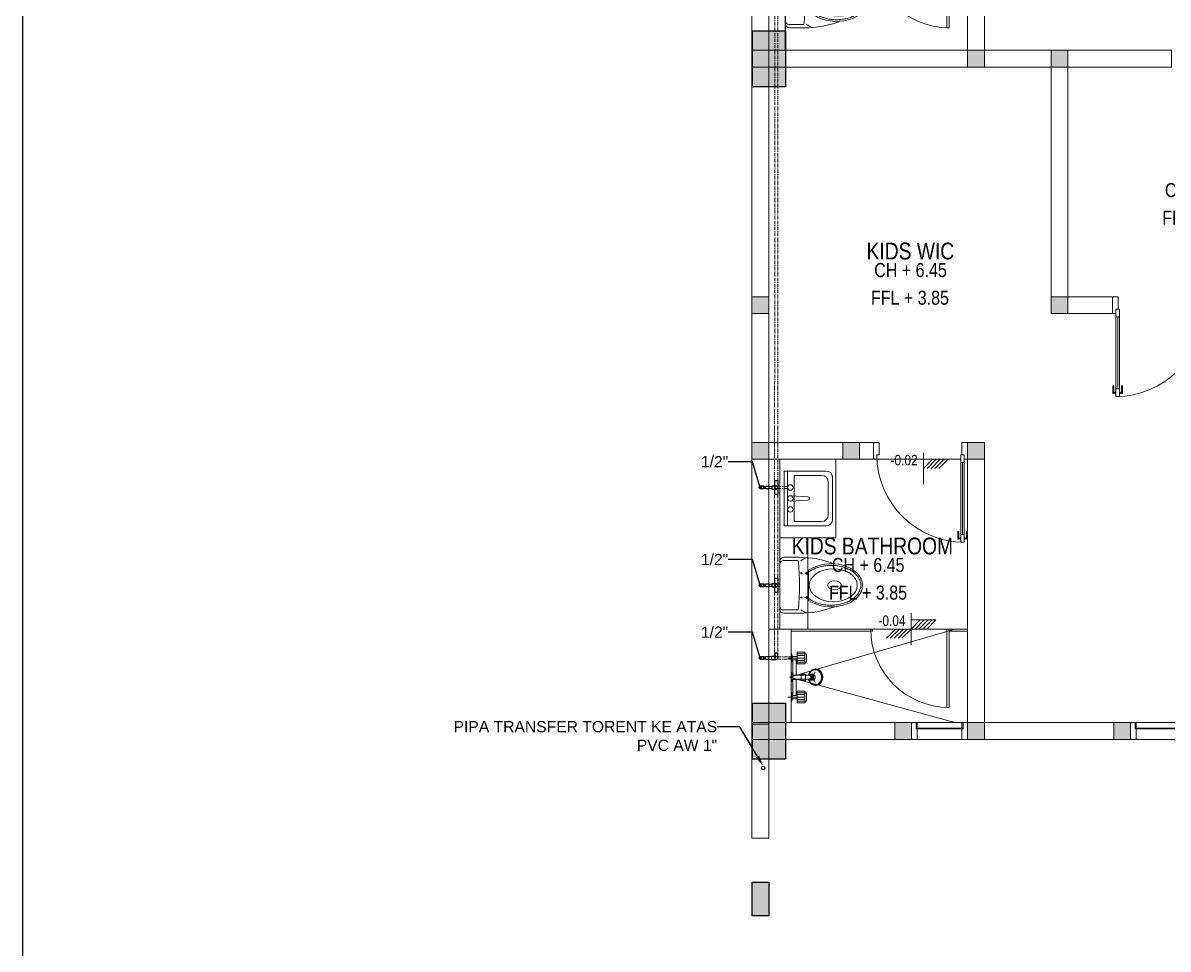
# Model space of a CAD drawing. Header units: millimetres. Extents: x 7371 to 278338, y -43753 to 35464.
# Drawn here: x 49335 to 59552, y 16117 to 24376 of the extents above; entities that cross this region are included whole.
import ezdxf
from ezdxf import colors
from ezdxf.entities.mleader import LeaderData, LeaderLine
from ezdxf.math import Vec2, Vec3

# ---------------------------------------------------------------- set-up
doc = ezdxf.new("R2010")
doc.units = ezdxf.units.MM
doc.header["$MEASUREMENT"] = 0
doc.linetypes.add('CENTER', pattern=[50.8, 31.75, -6.35, 6.35, -6.35])
doc.linetypes.add('SLD-Solid', pattern=[0])
for name, color, linetype, lineweight in [('8', 8, 'Continuous', 5), ('DINDING', 1, 'Continuous', 20), ('DOOR OPENING', 4, 'SLD-Solid', 5), ('FURNITURE', 25, 'Continuous', 5), ('HATCH', 8, 'Continuous', 13), ('KOL', 5, 'Continuous', 18), ('PIPA AIR BERSIH', 5, 'CENTER', 5), ('TEXT 1', 210, 'Continuous', 5)]:
    doc.layers.add(name, color=color, linetype=linetype, lineweight=lineweight)
for name, color, linetype in [('SUB TEXT', 1, 'Continuous'), ('TEXT', 4, 'Continuous'), ('WALL', 90, 'Continuous')]:
    doc.layers.add(name, color=color, linetype=linetype)
doc.styles.add('0010-WKA13-TEXT', font='isocp.shx', dxfattribs={"height": 15})
doc.styles.add('Arial Narrow', font='ARIALN.TTF')
doc.styles.get("Standard").update_dxf_attribs({"font": 'arial.ttf'})

# ---------------------------------------------------------------- blocks, each defined once
blk = doc.blocks.new('KOLOM PRAKTIS')
at = {"layer": 'HATCH'}
h = blk.add_hatch(color=256, dxfattribs=at)
h.dxf.hatch_style = 1
h.paths.add_polyline_path([(-75, 75), (-75, -75), (75, -75), (75, 75)])
at = {"layer": 'KOL'}
blk.add_lwpolyline([(-75, -75), (75, -75), (75, 75), (-75, 75)], close=True, dxfattribs=at)
blk = doc.blocks.new('KSK 3A')
at = {"layer": 'DOOR OPENING', "linetype": 'Continuous'}
blk.add_line((0, 0), (0, 150), dxfattribs=at)
blk.add_lwpolyline([(50, 95), (40, 95), (40, 150), (5, 150), (5, 145), (0, 145), (0, 5), (5, 5), (5, 0), (50, 0)], close=True, dxfattribs=at)
blk = doc.blocks.new('KUSEN PINTU')
at = {"layer": 'DOOR OPENING', "linetype": 'Continuous', "transparency": 33554687}
for p, q in [((-50, 110), (-30, 110)), ((-50, 0), (-50, 110)), ((-30, 110), (-30, 150)), ((-30, 150), (-5, 150)), ((-5, 150), (-5, 145)), ((-5, 145), (0, 145)), ((0, 145), (0, 5)), ((-5, 0), (-50, 0)), ((0, 5), (-5, 5)), ((-5, 5), (-5, 0))]:
    blk.add_line(p, q, dxfattribs=at)
at = {"layer": 'DOOR OPENING', "linetype": 'Continuous', "ltscale": 10, "transparency": 33554687}
for p, q in [((0, 145), (0, 150)), ((0, 5), (0, 0))]:
    blk.add_line(p, q, dxfattribs=at)
blk = doc.blocks.new('TOILET')
at = {"layer": '8', "lineweight": 5}
for p, q in [((-135, 255), (135, 255)), ((-120, 237), (-97, 237)), ((-114, 255), (-114, 236)), ((-108, 245), (-108, 221)), ((-102, 236), (-102, 255)), ((120, 237), (97, 237)), ((102, 236), (102, 255)), ((108, 245), (108, 221)), ((114, 255), (114, 236)), ((-250, 37), (-250, 168)), ((-220, 30), (-220, 156)), ((220, 30), (220, 156)), ((250, 37), (250, 168)), ((-190, 0), (190, 0))]:
    blk.add_line(p, q, dxfattribs=at)
for centre in [(-109, 191), (109, 191)]:
    blk.add_circle(centre, 5.82, dxfattribs=at)
for centre, radius, start, end in [((666, 167), 916, 159.3877, 180.0472), ((-666, 167), 916, 359.9528, 20.6123), ((-96, 287), 158, 197.1522, 219.8185), ((-108, 236), 6.15, 185.1568, 354.8432), ((108, 236), 6.15, 185.1568, 354.8432), ((96, 287), 158, 320.1815, 342.8478), ((-210, 156), 10, 94.9885, 180), ((0, -2250), 2425, 85.0115, 94.9885), ((210, 156), 10, 0, 85.0115), ((-210, 37), 40, 180, 270), ((-190, 30), 30, 180, 270), ((190, 30), 30, 270, 0), ((210, 37), 40, 270, 0)]:
    blk.add_arc(centre, radius, start, end, dxfattribs=at)
blk.add_ellipse((0, 456), major_axis=(0, 281), ratio=0.685919, start_param=3.915332, end_param=8.651039, dxfattribs=at)
for centre, major_axis, ratio in [((0, 476), (0, 214), 0.687861), ((0, 487), (0, 60.7), 0.657164)]:
    blk.add_ellipse(centre, major_axis=major_axis, ratio=ratio, dxfattribs=at)
blk.add_open_spline([(117, 256), (127, 270), (131, 276), (141, 294), (147, 306), (157, 331), (161, 344), (169, 371), (171, 385), (176, 413), (177, 428), (178, 457), (178, 472), (175, 501), (174, 515), (168, 543), (165, 557), (156, 583), (151, 596), (140, 620), (134, 631), (120, 652), (113, 661), (97, 678), (89, 686), (72, 699), (64, 704), (46, 713), (37, 716), (18, 721), (9, 722), (-9, 722), (-18, 721), (-37, 716), (-46, 713), (-64, 704), (-72, 699), (-89, 686), (-98, 678), (-113, 661), (-120, 652), (-134, 631), (-140, 620), (-151, 596), (-156, 583), (-165, 557), (-168, 543), (-174, 515), (-175, 501), (-178, 472), (-178, 457), (-177, 428), (-176, 413), (-171, 385), (-169, 371), (-161, 344), (-157, 330), (-147, 306), (-141, 294), (-131, 276), (-127, 270), (-117, 255)], degree=3, knots=[3.915332, 3.915332, 3.915332, 3.915332, 4.014441, 4.014441, 4.176505, 4.176505, 4.338569, 4.338569, 4.500633, 4.500633, 4.662697, 4.662697, 4.824761, 4.824761, 4.986825, 4.986825, 5.148889, 5.148889, 5.310953, 5.310953, 5.473017, 5.473017, 5.635081, 5.635081, 5.797146, 5.797146, 5.95921, 5.95921, 6.121274, 6.121274, 6.283338, 6.283338, 6.445402, 6.445402, 6.607466, 6.607466, 6.76953, 6.76953, 6.931594, 6.931594, 7.093658, 7.093658, 7.255722, 7.255722, 7.417786, 7.417786, 7.57985, 7.57985, 7.741915, 7.741915, 7.903979, 7.903979, 8.066043, 8.066043, 8.228107, 8.228107, 8.390171, 8.390171, 8.552235, 8.552235, 8.651039, 8.651039, 8.651039, 8.651039], dxfattribs=at)
blk = doc.blocks.new('SINK')
at = {"layer": '8'}
for p, q in [((-186, 432), (186, 432)), ((-245, 0), (-245, 373)), ((-206, 88), (-206, 334)), ((-147, 393), (147, 393)), ((206, 88), (206, 334)), ((245, 0), (245, 373)), ((-16, 212), (-24, 55)), ((24, 55), (16, 212)), ((-245, 29), (245, 29)), ((-245, 0), (245, 0)), ((-206, 88), (206, 88))]:
    blk.add_line(p, q, dxfattribs=at)
for centre in [(-98, 54), (0, 54), (98, 54)]:
    blk.add_circle(centre, 24.5, dxfattribs=at)
for centre, radius, start, end in [((-186, 373), 58.9, 90, 180), ((186, 373), 58.9, 0, 90), ((-147, 334), 58.9, 90, 180), ((147, 334), 58.9, 0, 90), ((0, 211), 15.7, 3.2169, 176.7831)]:
    blk.add_arc(centre, radius, start, end, dxfattribs=at)
blk = doc.blocks.new('Shower - P')
for p, q in [((0, -146), (0, 146)), ((82, 146.3), (35.5, 146.3)), ((35.5, 146.3), (35.5, 76.3)), ((82, 146.3), (82, 76.3)), ((3, 136.3), (0, 136.3)), ((0, 126.3), (0, 96.3)), ((3, 86.3), (0, 86.3)), ((3, 136.3), (5.5, 121.3)), ((3, 136.3), (3, 86.3)), ((5.5, 101.3), (3, 86.3)), ((5.5, 121.3), (5.5, 101.3)), ((35.5, 121.3), (5.5, 121.3)), ((35.5, 101.3), (5.5, 101.3)), ((9, 101.3), (9, 10.2)), ((29, 101.3), (29, 11.1)), ((82, 76.3), (35.5, 76.3)), ((92, 136.3), (92, 86.3)), ((9, -111), (9, -16.1)), ((29, -111), (29, -17)), ((3, -96), (0, -96)), ((0, -136), (0, -106)), ((3, -146), (3, -96)), ((5.5, -111), (3, -96)), ((3, -146), (5.5, -131)), ((35.5, -111), (5.5, -111)), ((5.5, -131), (5.5, -111)), ((35.5, -131), (5.5, -131)), ((82, -86), (35.5, -86)), ((35.5, -156), (35.5, -86)), ((82, -156), (82, -86)), ((92, -146), (92, -96)), ((3, -146), (0, -146)), ((82, -156), (35.5, -156))]:
    blk.add_line(p, q)
at = {"color": 8}
for p, q in [((35.5, 111.3), (-19, 111.3)), ((92, 136.3), (35.5, 136.3)), ((82, 126.3), (35.5, 126.3)), ((82, 111.3), (35.5, 111.3)), ((82, 96.3), (35.5, 96.3)), ((92, 86.3), (35.5, 86.3)), ((35.5, -121), (-19, -121)), ((92, -96), (35.5, -96)), ((82, -106), (35.5, -106)), ((82, -121), (35.5, -121)), ((82, -136), (35.5, -136)), ((92, -146), (35.5, -146))]:
    blk.add_line(p, q, dxfattribs=at)
blk.add_lwpolyline([(60.4, 16.4), (60.4, -22.3), (86.1, -22.3), (86.1, 16.4)], close=True)
for centre, start, end in [((9.8, 220.3), 267.3376, 283.94297), ((9.8, -226.2), 76.05703, 92.6624)]:
    blk.add_arc(centre, 210, start, end)
blk = doc.blocks.new('TX 4225 - P')
for p, q in [((0, 0), (-26.5, 0)), ((0, 0), (26.5, 0)), ((0, -2.8), (-26.5, -2.8)), ((0, -10.5), (-13.5, -10.5)), ((-11.2, -10.5), (-11.2, -105.3)), ((0, -2.8), (26.5, -2.8)), ((0, -10.5), (13.5, -10.5)), ((11.2, -10.5), (11.2, -105.3))]:
    blk.add_line(p, q)
at = {"linetype": 'Continuous'}
for p, q in [((-26.5, 0), (-26.5, -2.8)), ((26.5, 0), (26.5, -2.8)), ((-26.5, -2.8), (-13.5, -10.5)), ((26.5, -2.8), (13.5, -10.5)), ((-17.8, -119), (-17.8, -128.2)), ((17.8, -119), (17.8, -128.2))]:
    blk.add_line(p, q, dxfattribs=at)
for points in [[(0, -185.1, -0.08228), (-18.8, -181.9, -0.091339), (-34.5, -173.1, -0.103805), (-45.4, -159.3, -0.114745), (-49.1, -143.8, -0.114745), (-45.5, -128.3, -0.103805), (-34.8, -114.4, -0.091339), (-19.2, -105.4, -0.017766), (-15.3, -104.2, -0.08413)], [(0, -180.4, -0.086014), (-17.3, -177.4, -0.092418), (-31.4, -169.2, -0.103199), (-41.2, -156.4, -0.112374), (-44.4, -142.1, -0.112374), (-41.2, -127.7, -0.103199), (-31.4, -114.9, -0.097293), (-16.5, -106.4, -0.086014)], [(-11.2, -99.8, 0.024317), (-12.5, -100.9, 0.101351), (-16.3, -106.2, 0.106183), (-17.6, -112.3, 0.106183), (-16.3, -118.5, 0.101351), (-12.5, -123.8, 0.095192), (-6.8, -127.3, 0.091252), (0, -128.6, 0.091252)], [(-11.2, -100.1, 0.019506), (-12.3, -100.9, 0.104907), (-16.1, -105.6, 0.119757), (-17.3, -110.8, 0.119757), (-16.1, -115.9, 0.104907), (-12.3, -120.6, 0.08904), (-6.8, -123.6, 0.080352), (0, -124.7, 0.080352)], [(-11.2, -104.6, 0.067587), (-11.6, -107.5, 0.101747), (-10.7, -111.7, 0.099781), (-8.2, -115.4, 0.097121), (-4.4, -117.8, 0.09532), (0, -118.6, 0.09532)], [(0, -128.6, 0.091252), (6.8, -127.3, 0.095192), (12.5, -123.8, 0.101351), (16.3, -118.5, 0.106183), (17.6, -112.3, 0.106183), (16.3, -106.2, 0.101351), (12.5, -100.9, 0.024317), (11.2, -99.8, 0.091252)], [(0, -124.7, 0.080352), (6.8, -123.6, 0.08904), (12.3, -120.6, 0.104907), (16.1, -115.9, 0.119757), (17.3, -110.8, 0.119757), (16.1, -105.6, 0.104907), (12.3, -100.9, 0.019506), (11.2, -100.1, 0.080352)], [(0, -185.1, 0.08228), (18.8, -181.9, 0.091339), (34.5, -173.1, 0.103805), (45.4, -159.3, 0.114745), (49.1, -143.8, 0.114745), (45.5, -128.3, 0.103805), (34.8, -114.4, 0.091339), (19.2, -105.4, 0.017766), (15.3, -104.2, 0.08413)], [(0, -118.6, 0.09532), (4.5, -117.8, 0.097121), (8.2, -115.4, 0.099781), (10.7, -111.7, 0.101747), (11.6, -107.5, 0.071052), (11.2, -104.5, 0.099781)], [(0, -180.4, 0.086014), (17.3, -177.4, 0.092418), (31.4, -169.2, 0.103199), (41.2, -156.4, 0.112374), (44.4, -142.1, 0.112374), (41.2, -127.7, 0.103199), (31.4, -114.9, 0.097293), (16.5, -106.4, 0.086014)], [(0, -188, -0.08228), (-18.8, -184.8, -0.091339), (-34.5, -176, -0.103805), (-45.4, -162.2, -0.114745), (-49.1, -146.7, -0.011566), (-49, -145.1, -0.103805)], [(0, -188, 0.08228), (18.8, -184.8, 0.091339), (34.5, -176, 0.103805), (45.4, -162.2, 0.114745), (49.1, -146.7, 0.011566), (49, -145.1, 0.103805)]]:
    blk.add_lwpolyline(points, format="xyb", dxfattribs=at)
for centre, radius, start, end in [((-31.2, -129.3), 13.4, 266.82402, 4.68695), ((0, -115.7), 18.1, 170.96147, 270), ((0, -124.9), 18.1, 190.44631, 270), ((-21.7, -114.3), 7.72, 332.29667, 52.3912), ((-9.9, -127.9), 8.46, 23.04546, 111.14097), ((0, -105.3), 11.2, 180, 0), ((0, -115.7), 18.1, 270, 9.03853), ((0, -124.9), 18.1, 270, 349.55369), ((9.9, -127.9), 8.46, 68.85903, 156.95454), ((21.7, -114.3), 7.72, 127.6088, 207.70333), ((31.2, -129.3), 13.4, 175.31305, 273.17598)]:
    blk.add_arc(centre, radius, start, end, dxfattribs=at)
blk = doc.blocks.new('SHOWER')
at = {"layer": '8', "color": 8, "ltscale": 0.75, "xscale": -1.5, "yscale": 1.5, "zscale": 1.5}
for name, p, rotation in [('TX 4225 - P', (0, 0), 180), ('Shower - P', (4, 0), 270)]:
    blk.add_blockref(name, p, dxfattribs=dict(at, rotation=rotation))
blk = doc.blocks.new('LAVBOX')
at = {"layer": '8'}
for p, q in [((-252, 169), (-252, 413)), ((-202, 463), (210, 463)), ((260, 413), (260, 169)), ((-18, 119), (-202, 119)), ((-18, 34), (-18, 141)), ((18, 34), (18, 141)), ((210, 119), (18, 119))]:
    blk.add_line(p, q, dxfattribs=at)
for points in [[(-18, 79), (-292, 79), (-292, 503), (300, 503)], [(300, 503), (300, 79), (18, 79)]]:
    blk.add_lwpolyline(points, dxfattribs=at)
for centre in [(-121, 30), (121, 30)]:
    blk.add_circle(centre, 36, dxfattribs=at)
for centre, radius, start, end in [((-202, 413), 50, 90, 180), ((210, 413), 50, 0, 90), ((-202, 169), 50, 180, 270), ((0, 133), 19.7, 25.7914, 154.2086), ((210, 169), 50, 270, 0), ((0, 34), 34.1, 121.2757, 58.7243), ((0, 43), 19.7, 205.7914, 334.2086)]:
    blk.add_arc(centre, radius, start, end, dxfattribs=at)
blk = doc.blocks.new('bt')
for p, q in [((156.494, 111.134), (158.268, 111.134)), ((156.643, 110.234), (156.643, 111.134)), ((156.643, 110.234), (156.643, 111.134))]:
    blk.add_line(p, q)
at = {"layer": '8', "color": 8, "ltscale": 13, "transparency": 33554687}
for p, q in [((156.783, 115.684), (158.093, 115.684)), ((156.635, 115.536), (156.635, 115.162)), ((158.242, 115.536), (158.242, 115.162)), ((157.979, 115.015), (156.768, 115.015))]:
    blk.add_line(p, q, dxfattribs=at)
at = {"layer": '8', "linetype": 'Continuous', "transparency": 33554687}
for p, q in [((157.778, 115.124), (157.723, 115.059)), ((157.778, 114.874), (157.778, 115.124)), ((157.778, 115.124), (157.834, 115.059)), ((156.679, 114.157), (158.269, 114.688)), ((156.679, 114.157), (158.153, 113.554)), ((156.643, 113.634), (157.419, 113.634)), ((156.643, 113.614), (158.269, 113.614)), ((158.104, 113.634), (158.269, 113.634)), ((158.104, 113.534), (158.154, 113.534)), ((156.643, 111.114), (157.419, 111.114)), ((156.694, 111.134), (158.269, 111.134))]:
    blk.add_line(p, q, dxfattribs=at)
at = {"layer": '8', "transparency": 33554687}
for p, q in [((156.694, 114.689), (156.494, 114.689)), ((156.679, 114.689), (158.269, 114.689)), ((156.694, 113.634), (156.694, 114.689)), ((156.544, 111.134), (156.544, 113.274)), ((156.782, 112.544), (156.582, 112.544)), ((157.044, 112.074), (157.044, 112.474))]:
    blk.add_line(p, q, dxfattribs=at)
at = {"layer": '8', "linetype": 'Continuous', "transparency": 33554687}
for points in [[(158.104, 113.614), (158.084, 113.614), (158.084, 114.314), (158.104, 114.314)], [(158.104, 111.134), (158.084, 111.134), (158.084, 110.434), (158.104, 110.434)]]:
    blk.add_lwpolyline(points, close=True, dxfattribs=at)
at = {"layer": '8', "transparency": 33554687}
for points in [[(156.544, 112.474), (157.094, 112.474, 0.414214), (157.144, 112.524), (157.144, 113.224, 0.414214), (157.094, 113.274), (156.544, 113.274)], [(156.544, 111.274), (157.094, 111.274, 0.414214), (157.144, 111.324), (157.144, 112.024, 0.414214), (157.094, 112.074), (156.544, 112.074)]]:
    blk.add_lwpolyline(points, format="xyb", dxfattribs=at)
at = {"layer": '8', "color": 8, "ltscale": 13, "transparency": 33554687}
for radius in [0.0349, 0.027]:
    blk.add_circle((157.374, 115.349), radius, dxfattribs=at)
for centre, start, end in [((156.783, 115.536), 90, 180), ((158.094, 115.536), 0, 90), ((156.783, 115.162), 180, 270), ((158.094, 115.162), 270, 0)]:
    blk.add_arc(centre, 0.148, start, end, dxfattribs=at)
at = {"layer": '8', "ltscale": 10, "transparency": 33554687}
for centre, start, end in [((158.104, 113.614), 90, 180), ((158.104, 111.134), 180, 270)]:
    blk.add_arc(centre, 0.7, start, end, dxfattribs=at)
at = {"layer": 'FURNITURE', "linetype": 'Continuous', "transparency": 33554687}
for p, q in [((156.494, 114.999), (157.418, 114.999)), ((157.403, 114.999), (158.153, 114.999)), ((156.494, 114.899), (156.494, 114.649)), ((157.403, 114.649), (157.403, 114.899))]:
    blk.add_line(p, q, dxfattribs=at)
at = {"layer": 'TEXT 1', "color": 210, "transparency": 33554687}
for p, q in [((157.503, 115.139), (157.503, 114.859)), ((157.503, 114.999), (157.585, 115.081)), ((157.585, 115.081), (157.503, 115.081)), ((157.538, 114.999), (157.62, 115.081)), ((157.573, 114.999), (157.655, 115.081)), ((157.585, 115.081), (157.725, 115.081)), ((157.608, 114.999), (157.69, 115.081)), ((157.643, 114.999), (157.725, 115.081)), ((157.282, 114.917), (157.364, 114.999)), ((157.317, 114.917), (157.399, 114.999)), ((157.352, 114.917), (157.434, 114.999)), ((157.364, 114.999), (157.503, 114.999)), ((157.387, 114.917), (157.469, 114.999)), ((157.421, 114.917), (157.503, 114.999)), ((157.503, 114.829), (157.503, 114.549)), ((157.503, 114.689), (157.585, 114.771)), ((157.585, 114.771), (157.503, 114.771)), ((157.538, 114.689), (157.62, 114.771)), ((157.573, 114.689), (157.655, 114.771)), ((157.585, 114.771), (157.725, 114.771)), ((157.608, 114.689), (157.69, 114.771)), ((157.643, 114.689), (157.725, 114.771)), ((157.282, 114.607), (157.364, 114.689)), ((157.317, 114.607), (157.399, 114.689)), ((157.352, 114.607), (157.434, 114.689)), ((157.364, 114.689), (157.503, 114.689)), ((157.387, 114.607), (157.469, 114.689)), ((157.421, 114.607), (157.503, 114.689)), ((157.765, 113.754), (157.765, 113.474)), ((157.765, 113.614), (157.847, 113.696)), ((157.847, 113.696), (157.765, 113.696)), ((157.799, 113.614), (157.881, 113.696)), ((157.834, 113.614), (157.916, 113.696)), ((157.847, 113.696), (157.986, 113.696)), ((157.869, 113.614), (157.951, 113.696)), ((157.904, 113.614), (157.986, 113.696)), ((157.543, 113.532), (157.625, 113.614)), ((157.578, 113.532), (157.66, 113.614)), ((157.613, 113.532), (157.695, 113.614)), ((157.625, 113.614), (157.765, 113.614)), ((157.648, 113.532), (157.73, 113.614)), ((157.683, 113.532), (157.765, 113.614))]:
    blk.add_line(p, q, dxfattribs=at)
at = {"layer": '8', "transparency": 33554687, "yscale": 0.001, "zscale": 0.001, "rotation": 270}
for name, p, xscale in [('SHOWER', (156.694, 114.157), -0.001), ('TOILET', (156.643, 110.684), 0.001)]:
    blk.add_blockref(name, p, dxfattribs=dict(at, xscale=xscale))
at = {"layer": 'FURNITURE', "color": 8, "transparency": 33554687, "xscale": 0.00101232266034793, "yscale": 0.00101232266034793, "zscale": 0.00101232266034793, "rotation": 270}
for p in [(156.579, 112.878), (156.579, 111.678)]:
    blk.add_blockref('LAVBOX', p, dxfattribs=at)
at = {"layer": '8', "transparency": 33554687, "insert": (157.862, 114.848), "char_height": 0.12, "width": 0.39154, "attachment_point": 3, "style": '0010-WKA13-TEXT'}
blk.add_mtext('UP', dxfattribs=at)
at = {"layer": 'TEXT 1', "transparency": 33554687, "style": 'Arial Narrow'}
for s, p in [('+0.28', (157.209, 115.027)), ('+0.23', (157.212, 114.717)), ('-0.04', (157.497, 113.642))]:
    blk.add_text(s, height=0.0928, dxfattribs=at).set_placement(p)
blk = doc.blocks.new('t')
at = {"layer": '8', "color": 8, "transparency": 33554687}
for p, q in [((381.014, 69.545), (381.014, 68.03)), ((381.514, 69.545), (381.514, 68.845)), ((381.514, 68.845), (381.014, 68.845)), ((382.574, 68.03), (381.099, 67.6)), ((381.114, 68.03), (381.114, 67.195)), ((381.099, 67.6), (382.574, 67.195))]:
    blk.add_line(p, q, dxfattribs=at)
at = {"layer": '8', "color": 8}
blk.add_line((381.264, 68.845), (381.264, 68.03), dxfattribs=at)
at = {"layer": '8', "color": 8, "linetype": 'Continuous', "transparency": 33554687}
for p, q in [((380.914, 68.03), (381.839, 68.03)), ((381.114, 68.01), (381.839, 68.01)), ((381.824, 68.03), (382.574, 68.03)), ((381.824, 68.03), (382.689, 68.03)), ((382.524, 68.03), (382.524, 68.01)), ((382.524, 68.03), (382.574, 68.03)), ((382.524, 68.01), (382.689, 68.01))]:
    blk.add_line(p, q, dxfattribs=at)
blk.add_lwpolyline([(382.524, 68.03), (382.504, 68.03), (382.504, 67.33), (382.524, 67.33)], close=True, dxfattribs=at)
at = {"layer": '8', "color": 8, "ltscale": 10, "transparency": 33554687}
blk.add_arc((382.524, 68.03), 0.7, 180, 270, dxfattribs=at)
at = {"layer": 'DINDING', "color": 8}
for p, q in [((381.724, 69.695), (381.849, 69.695)), ((381.724, 69.545), (381.849, 69.545)), ((381.879, 69.545), (382.629, 69.545))]:
    blk.add_line(p, q, dxfattribs=at)
for points in [[(380.914, 78.795), (380.914, 67.18), (380.764, 67.18), (380.764, 78.795)], [(380.914, 73.045), (384.509, 73.045), (384.509, 73.195), (380.914, 73.195)], [(383.434, 70.995), (383.434, 73.045), (383.584, 73.045), (383.584, 70.995)], [(383.584, 70.845), (383.984, 70.845), (383.984, 70.995), (383.584, 70.995)], [(380.914, 69.545), (381.574, 69.545), (381.574, 69.695), (380.914, 69.695)], [(382.689, 67.195), (382.689, 69.545), (382.839, 69.545), (382.839, 67.195)], [(380.914, 67.045), (382.189, 67.045), (382.189, 67.195), (380.914, 67.195)], [(382.839, 67.045), (383.994, 67.045), (383.994, 67.195), (382.839, 67.195)], [(380.914, 67.045), (380.914, 66.165), (380.764, 66.165), (380.764, 67.045)]]:
    blk.add_lwpolyline(points, close=True, dxfattribs=at)
blk.add_lwpolyline([(382.839, 74.3), (382.839, 73.195), (382.689, 73.195), (382.689, 78.795), (382.839, 78.795), (382.839, 75.04)], dxfattribs=at)
at = {"layer": 'DOOR OPENING', "color": 8, "linetype": 'Continuous', "transparency": 33554687}
for p, q in [((384.044, 70.885), (384.014, 70.885)), ((384.014, 70.817), (384.014, 70.885)), ((384.044, 70.885), (384.044, 70.817)), ((383.986, 70.2), (383.986, 70.132)), ((383.994, 70.2), (383.986, 70.2)), ((383.994, 70.132), (383.994, 70.2)), ((384.01, 70.148), (384.01, 70.129)), ((384.014, 70.15), (384.012, 70.15)), ((384.014, 70.173), (384.014, 70.105)), ((384.044, 70.173), (384.014, 70.173)), ((384.014, 70.127), (384.014, 70.15)), ((384.044, 70.105), (384.044, 70.173)), ((384.044, 70.127), (384.044, 70.15)), ((384.044, 70.15), (384.046, 70.15)), ((384.048, 70.148), (384.048, 70.129)), ((384.063, 70.132), (384.063, 70.2)), ((384.063, 70.2), (384.072, 70.2)), ((384.072, 70.2), (384.072, 70.132)), ((383.986, 70.132), (383.994, 70.132)), ((384.014, 70.105), (384.044, 70.105)), ((384.046, 70.127), (384.044, 70.127)), ((384.072, 70.132), (384.063, 70.132)), ((382.629, 69.585), (382.659, 69.585)), ((382.629, 69.585), (382.629, 69.517)), ((382.659, 69.517), (382.659, 69.585)), ((382.61, 68.9), (382.601, 68.9)), ((382.601, 68.9), (382.601, 68.832)), ((382.601, 68.832), (382.61, 68.832)), ((382.61, 68.832), (382.61, 68.9)), ((382.625, 68.848), (382.625, 68.829)), ((382.629, 68.85), (382.627, 68.85)), ((382.627, 68.827), (382.629, 68.827)), ((382.629, 68.805), (382.629, 68.873)), ((382.629, 68.873), (382.659, 68.873)), ((382.629, 68.827), (382.629, 68.85)), ((382.659, 68.873), (382.659, 68.805)), ((382.659, 68.827), (382.659, 68.85)), ((382.659, 68.85), (382.661, 68.85)), ((382.663, 68.848), (382.663, 68.829)), ((382.679, 68.832), (382.679, 68.9)), ((382.679, 68.9), (382.687, 68.9)), ((382.687, 68.832), (382.679, 68.832)), ((382.687, 68.9), (382.687, 68.832)), ((382.659, 68.805), (382.629, 68.805)), ((381.839, 68.03), (381.839, 68.01)), ((381.839, 68.03), (381.839, 68.01))]:
    blk.add_line(p, q, dxfattribs=at)
at = {"layer": 'DOOR OPENING', "color": 8, "transparency": 33554687}
for p, q in [((384.014, 70.885), (384.014, 70.845)), ((384.044, 70.817), (384.014, 70.817)), ((384.012, 70.127), (384.014, 70.127)), ((382.659, 69.585), (382.659, 69.545)), ((382.629, 69.517), (382.659, 69.517)), ((382.661, 68.827), (382.659, 68.827))]:
    blk.add_line(p, q, dxfattribs=at)
at = {"layer": 'DOOR OPENING', "color": 8, "linetype": 'Continuous', "ltscale": 10, "transparency": 33554687}
for p, q in [((384.014, 70.817), (384.014, 70.173)), ((384.029, 70.173), (384.029, 70.817)), ((384.044, 70.817), (384.044, 70.173)), ((383.994, 70.142), (384.01, 70.142)), ((384.048, 70.142), (384.063, 70.142)), ((383.994, 70.136), (384.01, 70.136)), ((384.048, 70.136), (384.063, 70.136)), ((382.629, 69.517), (382.629, 68.873)), ((382.644, 68.873), (382.644, 69.517)), ((382.659, 69.517), (382.659, 68.873)), ((382.625, 68.842), (382.61, 68.842)), ((382.625, 68.836), (382.61, 68.836)), ((382.679, 68.842), (382.663, 68.842)), ((382.679, 68.836), (382.663, 68.836))]:
    blk.add_line(p, q, dxfattribs=at)
at = {"layer": 'DOOR OPENING', "color": 8, "linetype": 'Continuous', "transparency": 33554687}
for points in [[(382.189, 67.045), (382.639, 67.045), (382.639, 67.195), (382.189, 67.195)], [(384.844, 67.045), (384.144, 67.045), (384.144, 67.195), (384.844, 67.195)], [(382.229, 67.14), (382.649, 67.14), (382.649, 67.145), (382.229, 67.145)], [(384.804, 67.14), (384.184, 67.14), (384.184, 67.145), (384.804, 67.145)]]:
    blk.add_lwpolyline(points, close=True, dxfattribs=at)
at = {"layer": 'DOOR OPENING', "color": 8, "linetype": 'Continuous', "ltscale": 0.75, "transparency": 33554687}
for points in [[(382.239, 67.195), (382.229, 67.195), (382.229, 67.145), (382.239, 67.145)], [(382.639, 67.195), (382.649, 67.195), (382.649, 67.145), (382.639, 67.145)], [(384.194, 67.195), (384.184, 67.195), (384.184, 67.145), (384.194, 67.145)]]:
    blk.add_lwpolyline(points, close=True, dxfattribs=at)
at = {"layer": 'DOOR OPENING', "color": 8, "ltscale": 10, "transparency": 33554687}
for centre, start, end in [((384.014, 70.885), 270, 0), ((382.659, 69.585), 180, 270)]:
    blk.add_arc(centre, 0.78, start, end, dxfattribs=at)
at = {"layer": 'DOOR OPENING', "color": 8, "linetype": 'Continuous', "transparency": 33554687}
for centre, start, end in [((384.012, 70.148), 90, 180), ((384.046, 70.148), 0, 90), ((384.012, 70.129), 180, 270), ((384.046, 70.129), 270, 0), ((382.627, 68.848), 90, 180), ((382.627, 68.829), 180, 270), ((382.661, 68.848), 0, 90), ((382.661, 68.829), 270, 0)]:
    blk.add_arc(centre, 0.00169, start, end, dxfattribs=at)
at = {"layer": 'TEXT 1', "color": 8, "transparency": 33554687}
for p, q in [((382.294, 69.603), (382.294, 69.323)), ((382.294, 69.603), (382.294, 69.323)), ((382.294, 69.463), (382.376, 69.545)), ((382.376, 69.545), (382.294, 69.545)), ((382.294, 69.463), (382.376, 69.545)), ((382.376, 69.545), (382.294, 69.545)), ((382.328, 69.463), (382.41, 69.545)), ((382.363, 69.463), (382.445, 69.545)), ((382.376, 69.545), (382.515, 69.545)), ((382.398, 69.463), (382.48, 69.545)), ((382.433, 69.463), (382.515, 69.545)), ((382.185, 68.17), (382.185, 67.89)), ((382.185, 68.17), (382.185, 67.89)), ((382.185, 68.03), (382.267, 68.112)), ((382.267, 68.112), (382.185, 68.112)), ((382.185, 68.03), (382.267, 68.112)), ((382.267, 68.112), (382.185, 68.112)), ((382.22, 68.03), (382.302, 68.112)), ((382.22, 68.03), (382.302, 68.112)), ((382.255, 68.03), (382.337, 68.112)), ((382.255, 68.03), (382.337, 68.112)), ((382.267, 68.112), (382.406, 68.112)), ((382.267, 68.112), (382.406, 68.112)), ((382.29, 68.03), (382.372, 68.112)), ((382.29, 68.03), (382.372, 68.112)), ((382.324, 68.03), (382.406, 68.112)), ((382.324, 68.03), (382.406, 68.112)), ((381.964, 67.948), (382.046, 68.03)), ((381.964, 67.948), (382.046, 68.03)), ((381.999, 67.948), (382.081, 68.03)), ((381.999, 67.948), (382.081, 68.03)), ((382.034, 67.948), (382.116, 68.03)), ((382.034, 67.948), (382.116, 68.03)), ((382.046, 68.03), (382.185, 68.03)), ((382.046, 68.03), (382.185, 68.03)), ((382.068, 67.948), (382.15, 68.03)), ((382.068, 67.948), (382.15, 68.03)), ((382.103, 67.948), (382.185, 68.03)), ((382.103, 67.948), (382.185, 68.03))]:
    blk.add_line(p, q, dxfattribs=at)
blk.add_blockref('bt', (224.42, -37.039))
at = {"layer": '8', "color": 8, "transparency": 33554687, "yscale": 0.001, "zscale": 0.001, "rotation": 270}
for name, p, xscale in [('SINK', (381.052, 69.195), 0.001), ('TOILET', (381.014, 68.42), 0.001), ('SHOWER', (381.114, 67.6), -0.001)]:
    blk.add_blockref(name, p, dxfattribs=dict(at, xscale=xscale))
at = {"layer": 'DOOR OPENING', "color": 8, "linetype": 'Continuous', "transparency": 33554687, "yscale": 0.001, "zscale": 0.001, "rotation": 180}
for p, xscale in [((383.984, 70.995), 0.001), ((381.849, 69.695), 0.001), ((382.689, 69.695), -0.001)]:
    blk.add_blockref('KUSEN PINTU', p, dxfattribs=dict(at, xscale=xscale))
at = {"layer": 'DOOR OPENING', "color": 8, "transparency": 33554687, "yscale": 0.001, "zscale": 0.001}
for p, xscale in [((382.189, 67.045), 0.001), ((382.689, 67.045), -0.001), ((384.144, 67.045), 0.001)]:
    blk.add_blockref('KSK 3A', p, dxfattribs=dict(at, xscale=xscale))
at = {"layer": 'WALL', "color": 8, "transparency": 33554687, "xscale": 0.001, "yscale": 0.001, "zscale": 0.001}
for p in [(380.839, 73.12), (382.764, 73.12), (383.509, 73.12), (380.839, 70.92), (383.509, 70.92), (380.839, 69.62), (381.649, 69.62), (382.764, 69.62), (380.839, 67.12), (382.114, 67.12), (382.764, 67.12), (384.069, 67.12)]:
    blk.add_blockref('KOLOM PRAKTIS', p, dxfattribs=at)
at = {"layer": 'SUB TEXT', "color": 8, "transparency": 33554687, "style": 'Arial Narrow'}
for s, p in [('CH + 6.45', (384.451, 71.884)), ('FFL + 3.85', (384.427, 71.637)), ('CH + 6.45', (381.855, 71.171)), ('FFL + 3.85', (381.826, 70.924)), ('CH + 6.45', (381.477, 68.539)), ('FFL + 3.85', (381.452, 68.292))]:
    blk.add_text(s, height=0.125, dxfattribs=at).set_placement(p)
at = {"layer": 'TEXT', "color": 8, "transparency": 33554687, "style": 'Arial Narrow'}
for s, p in [('KIDS WIC', (381.787, 71.328)), ('KIDS BATHROOM', (381.118, 68.696))]:
    blk.add_text(s, height=0.15, dxfattribs=at).set_placement(p)
at = {"layer": 'TEXT 1', "color": 8, "transparency": 33554687, "style": 'Arial Narrow'}
for s, p in [('-0.02', (382.001, 69.491)), ('-0.04', (381.893, 68.058)), ('-0.04', (381.893, 68.058))]:
    blk.add_text(s, height=0.0928, dxfattribs=at).set_placement(p)
blk = doc.blocks.new('kolom1')
at = {"true_color": 0x636466}
h = blk.add_hatch(dxfattribs=at)
h.set_pattern_fill('ANGLE', color=251)
h.set_pattern_definition([(0, (0, 0), (0, 6.985), [5.08, -1.905]), (90, (0, 0), (-6.985, 4e-16), [5.08, -1.905])])
h.paths.add_polyline_path([(201.312, -20.514), (201.612, -20.514), (201.612, -20.014), (201.312, -20.014)])
h = blk.add_hatch(color=251, dxfattribs=at)
h.dxf.hatch_style = 1
h.paths.add_polyline_path([(201.612, -20.014), (201.312, -20.014), (201.312, -20.514), (201.612, -20.514)])
blk.add_lwpolyline([(201.612, -20.014), (201.612, -20.514), (201.312, -20.514), (201.312, -20.014)], close=True)
blk = doc.blocks.new('KL3')
at = {"true_color": 0x636466}
h = blk.add_hatch(color=251, dxfattribs=at)
h.dxf.hatch_style = 1
h.paths.add_polyline_path([(349.253, -321.782), (349.103, -321.782), (349.103, -322.082), (349.253, -322.082)])
blk.add_lwpolyline([(349.103, -321.782), (349.253, -321.782), (349.253, -322.082), (349.103, -322.082)], close=True)
for p in [(147.791, -294.169), (147.791, -300.169)]:
    blk.add_blockref('kolom1', p)
blk = doc.blocks.new('fdfd')
blk.add_lwpolyline([(99685, -1599), (99685, -1649), (99717, -1649), (99717, -1599)])
blk.add_circle((99701, -1599), 16)
blk = doc.blocks.new('sock1')
for points in [[(99331.5, -6891.7), (99346.5, -6891.7), (99346.5, -6907.2), (99345, -6909.4), (99345, -6917.9), (99333, -6917.9), (99333, -6909.4), (99331.5, -6907.2), (99331.5, -6891.7)], [(99345, -6909.4), (99333, -6909.4)]]:
    blk.add_lwpolyline(points)
blk = doc.blocks.new('FFHHH')
blk.add_lwpolyline([(84920, -1581), (84945, -1581), (84945, -1706), (84920, -1706)], close=True)
blk.add_circle((84933, -1643), 12.7)
blk = doc.blocks.new('_Dot')
at = {"color": 0, "linetype": 'ByBlock', "lineweight": -2}
blk.add_line((-0.5, 0), (-1, 0), dxfattribs=at)
at = {"color": 0, "linetype": 'ByBlock', "const_width": 0.5}
blk.add_lwpolyline([(-0.25, 0, 1), (0.25, 0, 1)], format="xyb", close=True, dxfattribs=at)

msp = doc.modelspace()

# ---------------------------------------------------------------- linework, layer by layer
msp.add_lwpolyline([(69404.8, 35098.7), (69404.8, 6261.4), (49335.1, 6261.4), (49335.1, 35098.7)], close=True)
msp.add_circle((55939.6, 17731.2), 16)
at = {"layer": 'PIPA AIR BERSIH'}
for points in [[(56044.5, 29822.5), (56041.6, 18701.9)], [(56069.9, 29822.5), (56069.9, 18701.9)], [(55989.7, 20243), (56015.6, 20243)], [(56069.9, 20243), (56157.1, 20243)], [(55989.7, 20222.7), (56015.6, 20222.7)], [(56069.9, 20222.7), (56157.1, 20222.7)], [(55989.7, 19370.4), (56015.6, 19370.4)], [(55989.7, 19350.1), (56015.6, 19350.1)], [(56069.9, 19370.4), (56089.5, 19370.4)], [(56069.9, 19350.1), (56089.5, 19350.1)], [(55989.7, 18726), (56014.9, 18726)], [(55989.7, 18699.4), (56014.9, 18699.4)], [(56069.9, 18722.3), (56189.5, 18722.3)], [(56069.9, 18701.9), (56189.5, 18701.9)]]:
    msp.add_lwpolyline(points, dxfattribs=at)

# ---------------------------------------------------------------- block references
at = {"xscale": 999.2999589644489, "yscale": 999.2999589644489, "zscale": 999.2999589644489}
for name, p in [('t', (-324657.7, -49011.6)), ('KL3', (-293018.6, 338269.1))]:
    msp.add_blockref(name, p, dxfattribs=at)
for name, p, xscale, yscale, zscale, rotation in [('fdfd', (54898.7, -43041.6), 0.6346441789000892, 0.6346441789000892, 0.6346441789000892, 90), ('sock1', (67653.1, 188352.7), 1.692384477065445, 1.692384477065445, 1.692384477065445, 270), ('fdfd', (57388.3, 103212.3), 0.832286218662922, 0.832286218662922, 0.832286218662922, 270), ('fdfd', (54898.7, -43914.2), 0.6346441789000892, 0.6346441789000892, 0.6346441789000892, 90), ('sock1', (67653.1, 187480.1), 1.692384477065445, 1.692384477065445, 1.692384477065445, 270), ('fdfd', (57388.3, 102339.8), 0.832286218662922, 0.832286218662922, 0.832286218662922, 270), ('fdfd', (54898.7, -44561.7), 0.6346441789000892, 0.6346441789000892, 0.6346441789000892, 90), ('sock1', (67653.1, 186832.6), 1.692384477065445, 1.692384477065445, 1.692384477065445, 270), ('fdfd', (57387.7, 101692.2), 0.832286218662922, 0.832286218662922, 0.832286218662922, 270), ('fdfd', (139036.1, 17381.6), 0.832286218662922, 0.832286218662922, 0.832286218662922, 180)]:
    msp.add_blockref(name, p, dxfattribs=dict(xscale=xscale, yscale=yscale, zscale=zscale, rotation=rotation))
for p in [(-28875.4, 21876.3), (-28875.4, 21003.8)]:
    msp.add_blockref('FFHHH', p)

# ---------------------------------------------------------------- leaders
ml = msp.add_multileader_mtext('Standard')
ml.set_content('\\A1;1/2"', color=256)
ml.set_leader_properties()
ml.set_arrow_properties(name='DOT')
ml.build(insert=Vec2(0, 0))
ml.multileader.update_dxf_attribs({"dogleg_length": 0.36, "arrow_head_size": 10})
ctx = ml.context
ctx.base_point, ctx.char_height, ctx.arrow_head_size, ctx.landing_gap_size, ctx.plane_origin = Vec3(55405.8, 20462.2), 100, 10, 0.09, Vec3(55913.7, 20232.8)
ctx.text_align_type = 2
notes = []
notes.append((ctx, [(1, (1, 1, 0), (55843.6, 20462.2), (-1, 0), 215.5, [(0, [(55913.7, 20232.8)], 0, [])])]))
ctx.mtext.insert, ctx.mtext.width, ctx.mtext.alignment, ctx.mtext.flow_direction = Vec3(55627.9, 20513.1), 39.598, 3, 5
ml = msp.add_multileader_mtext('Standard')
ml.set_content('\\A1;1/2"', color=256)
ml.set_leader_properties()
ml.set_arrow_properties(name='DOT')
ml.build(insert=Vec2(0, 0))
ml.multileader.update_dxf_attribs({"dogleg_length": 0.36, "arrow_head_size": 10})
ctx = ml.context
ctx.base_point, ctx.char_height, ctx.arrow_head_size, ctx.landing_gap_size, ctx.plane_origin = Vec3(55405.8, 19589.7), 100, 10, 0.09, Vec3(55913.7, 19360.3)
ctx.text_align_type = 2
notes.append((ctx, [(1, (1, 1, 0), (55843.6, 19589.7), (-1, 0), 215.5, [(0, [(55913.7, 19360.3)], 0, [])])]))
ctx.mtext.insert, ctx.mtext.width, ctx.mtext.alignment, ctx.mtext.flow_direction = Vec3(55627.9, 19640.6), 39.598, 3, 5
ml = msp.add_multileader_mtext('Standard')
ml.set_content('\\A1;1/2"', color=256)
ml.set_leader_properties()
ml.set_arrow_properties(name='DOT')
ml.build(insert=Vec2(0, 0))
ml.multileader.update_dxf_attribs({"dogleg_length": 0.36, "arrow_head_size": 10})
ctx = ml.context
ctx.base_point, ctx.char_height, ctx.arrow_head_size, ctx.landing_gap_size, ctx.plane_origin = Vec3(55405.8, 18942.1), 100, 10, 0.09, Vec3(55913.7, 18712.7)
ctx.text_align_type = 2
notes.append((ctx, [(1, (1, 1, 0), (55843.6, 18942.1), (-1, 0), 215.5, [(0, [(55913.7, 18712.7)], 0, [])])]))
ctx.mtext.insert, ctx.mtext.width, ctx.mtext.alignment, ctx.mtext.flow_direction = Vec3(55627.9, 18993), 39.598, 3, 5
ml = msp.add_multileader_mtext('Standard')
ml.set_content('PIPA TRANSFER TORENT KE ATAS\\PPVC AW 1"', color=256)
ml.set_leader_properties()
ml.build(insert=Vec2(0, 0))
ml.multileader.update_dxf_attribs({"dogleg_length": 0.36, "arrow_head_size": 100})
ctx = ml.context
ctx.base_point, ctx.char_height, ctx.arrow_head_size, ctx.landing_gap_size, ctx.plane_origin = Vec3(53195.2, 18099.6), 100, 100, 0.09, Vec3(55939.6, 17747.2)
ctx.text_align_type = 2
notes.append((ctx, [(1, (1, 1, 0), (55732, 18099.6), (-1, 0), 202.8, [(0, [(55939.6, 17747.2)], 0, [])])]))
ctx.mtext.insert, ctx.mtext.alignment, ctx.mtext.flow_direction = Vec3(55529.2, 18150.5), 3, 5
for ctx, leaders in notes:
    for number, flags, end, landing, length, lines in leaders:
        leader = LeaderData()
        leader.index, (leader.has_last_leader_line, leader.has_dogleg_vector, leader.attachment_direction) = number, flags
        leader.last_leader_point, leader.dogleg_vector, leader.dogleg_length = Vec3(end), Vec3(landing), length
        for number, points, colour, breaks in lines:
            line = LeaderLine()
            line.index, line.vertices, line.color, line.breaks = number, Vec3.list(points), colors.encode_raw_color(colour), breaks
            leader.lines.append(line)
        ctx.leaders.append(leader)

doc.saveas('drawing.dxf')
